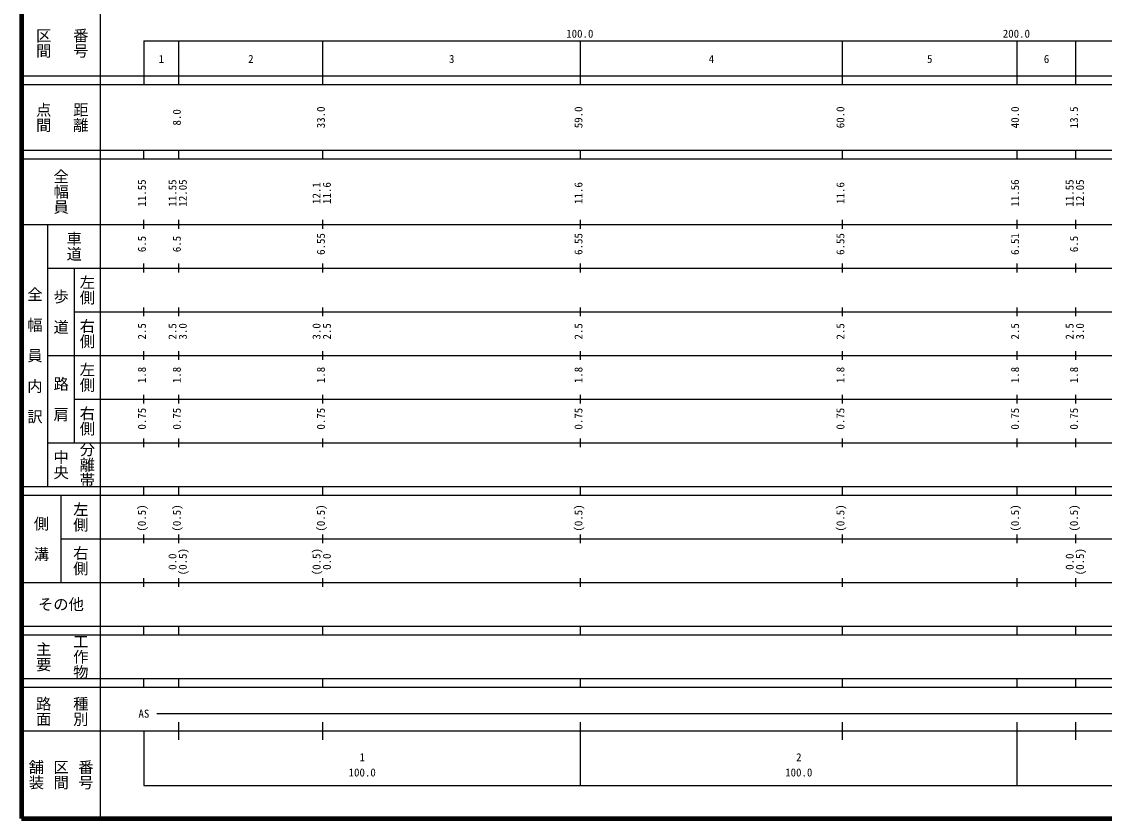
# Model space of a CAD drawing. Units: millimetres, scale not verified. Extents: x 40000 to 680000, y 20000 to 380000.
# Drawn here: x 40000 to 287994, y 20000 to 202409 of the extents above; entities that cross this region are included whole.
import ezdxf
from ezdxf.enums import TextEntityAlignment as Align

# ---------------------------------------------------------------- set-up
doc = ezdxf.new("R2010")
doc.units = ezdxf.units.MM
doc.header["$LTSCALE"] = 1000
doc.layers.add('S-TTL', color=2, linetype='Continuous', lineweight=140)
doc.layers.add('S-TTL-BAND', color=7, linetype='Continuous', lineweight=25)
doc.styles.add('@ＭＳ ゴシック', font='')
doc.styles.add('ＭＳ ゴシック', font='')
doc.styles.get('@ＭＳ ゴシック').set_extended_font_data('@MS Gothic')
doc.styles.get('ＭＳ ゴシック').set_extended_font_data('MS Gothic')

msp = doc.modelspace()

# ---------------------------------------------------------------- linework, layer by layer
at = {"layer": 'S-TTL'}
for p, q in [((40000, 380000), (40000, 20000)), ((40000, 20000), (680000, 20000))]:
    msp.add_line(p, q, dxfattribs=at)
at = {"layer": 'S-TTL-BAND'}
for p, q in [((58000, 370000), (58000, 20000)), ((68000, 198000), (579000, 198000)), ((68000, 198000), (68000, 188000)), ((76000, 188000), (76000, 198000)), ((109000, 188000), (109000, 198000)), ((168000, 188000), (168000, 198000)), ((228000, 188000), (228000, 198000)), ((268000, 188000), (268000, 198000)), ((281500, 188000), (281500, 198000)), ((40000, 190000), (579000, 190000)), ((40000, 188000), (579000, 188000)), ((40000, 173000), (579000, 173000)), ((68000, 171000), (68000, 173000)), ((76000, 171000), (76000, 173000)), ((109000, 171000), (109000, 173000)), ((168000, 171000), (168000, 173000)), ((228000, 171000), (228000, 173000)), ((268000, 171000), (268000, 173000)), ((281500, 171000), (281500, 173000)), ((40000, 171000), (579000, 171000)), ((68000, 155000), (68000, 157000)), ((76000, 155000), (76000, 157000)), ((109000, 155000), (109000, 157000)), ((168000, 155000), (168000, 157000)), ((228000, 155000), (228000, 157000)), ((268000, 155000), (268000, 157000)), ((281500, 155000), (281500, 157000)), ((40000, 156000), (579000, 156000)), ((46000, 96000), (46000, 156000)), ((68000, 145000), (68000, 147000)), ((76000, 145000), (76000, 147000)), ((109000, 145000), (109000, 147000)), ((168000, 145000), (168000, 147000)), ((228000, 145000), (228000, 147000)), ((268000, 145000), (268000, 147000)), ((281500, 145000), (281500, 147000)), ((46000, 146000), (579000, 146000)), ((52000, 146000), (52000, 106000)), ((68000, 135000), (68000, 137000)), ((76000, 135000), (76000, 137000)), ((109000, 135000), (109000, 137000)), ((168000, 135000), (168000, 137000)), ((228000, 135000), (228000, 137000)), ((268000, 135000), (268000, 137000)), ((281500, 135000), (281500, 137000)), ((52000, 136000), (579000, 136000)), ((68000, 125000), (68000, 127000)), ((76000, 125000), (76000, 127000)), ((109000, 125000), (109000, 127000)), ((168000, 125000), (168000, 127000)), ((228000, 125000), (228000, 127000)), ((268000, 125000), (268000, 127000)), ((281500, 125000), (281500, 127000)), ((46000, 126000), (579000, 126000)), ((68000, 115000), (68000, 117000)), ((76000, 115000), (76000, 117000)), ((109000, 115000), (109000, 117000)), ((168000, 115000), (168000, 117000)), ((228000, 115000), (228000, 117000)), ((268000, 115000), (268000, 117000)), ((281500, 115000), (281500, 117000)), ((52000, 116000), (579000, 116000)), ((68000, 105000), (68000, 107000)), ((76000, 105000), (76000, 107000)), ((109000, 105000), (109000, 107000)), ((168000, 105000), (168000, 107000)), ((228000, 105000), (228000, 107000)), ((268000, 105000), (268000, 107000)), ((281500, 105000), (281500, 107000)), ((46000, 106000), (579000, 106000)), ((40000, 96000), (579000, 96000)), ((68000, 94000), (68000, 96000)), ((76000, 94000), (76000, 96000)), ((109000, 94000), (109000, 96000)), ((168000, 94000), (168000, 96000)), ((228000, 94000), (228000, 96000)), ((268000, 94000), (268000, 96000)), ((281500, 94000), (281500, 96000)), ((40000, 94000), (579000, 94000)), ((49000, 94000), (49000, 74000)), ((68000, 83000), (68000, 85000)), ((76000, 83000), (76000, 85000)), ((109000, 83000), (109000, 85000)), ((168000, 83000), (168000, 85000)), ((228000, 83000), (228000, 85000)), ((268000, 83000), (268000, 85000)), ((281500, 83000), (281500, 85000)), ((49000, 84000), (579000, 84000)), ((68000, 73000), (68000, 75000)), ((76000, 73000), (76000, 75000)), ((109000, 73000), (109000, 75000)), ((168000, 73000), (168000, 75000)), ((228000, 73000), (228000, 75000)), ((268000, 73000), (268000, 75000)), ((281500, 73000), (281500, 75000)), ((40000, 74000), (579000, 74000)), ((40000, 64000), (579000, 64000)), ((40000, 62000), (579000, 62000)), ((68000, 62000), (68000, 64000)), ((76000, 62000), (76000, 64000)), ((109000, 62000), (109000, 64000)), ((168000, 62000), (168000, 64000)), ((228000, 62000), (228000, 64000)), ((268000, 62000), (268000, 64000)), ((281500, 62000), (281500, 64000)), ((40000, 52000), (579000, 52000)), ((40000, 50000), (579000, 50000)), ((68000, 50000), (68000, 52000)), ((76000, 50000), (76000, 52000)), ((109000, 50000), (109000, 52000)), ((168000, 50000), (168000, 52000)), ((228000, 50000), (228000, 52000)), ((268000, 50000), (268000, 52000)), ((281500, 50000), (281500, 52000)), ((71000, 44000), (565000, 44000)), ((40000, 40000), (579000, 40000)), ((68000, 40000), (68000, 27500)), ((76000, 38000), (76000, 42000)), ((109000, 38000), (109000, 42000)), ((168000, 27500), (168000, 42000)), ((228000, 38000), (228000, 42000)), ((268000, 27500), (268000, 42000)), ((281500, 38000), (281500, 42000)), ((68000, 27500), (579000, 27500))]:
    msp.add_line(p, q, dxfattribs=at)

# ---------------------------------------------------------------- texts
at = {"layer": 'S-TTL-BAND', "style": '@ＭＳ ゴシック'}
for s, p in [('区間', (45000, 197500)), ('番号', (53500, 197500)), ('点間', (45000, 180500)), ('距離', (53500, 180500)), ('全幅員', (49000, 163500)), ('車道', (52000, 151000)), ('左側', (55000, 141000)), ('全\u3000幅\u3000員\u3000内\u3000訳', (43000, 126000)), ('歩\u3000道', (49000, 136000)), ('右側', (55000, 131000)), ('左側', (55000, 121000)), ('路\u3000肩', (49000, 116000)), ('右側', (55000, 111000)), ('中央', (49000, 101000)), ('分離帯', (55000, 101000)), ('左側', (53500, 89000)), ('側\u3000溝', (44500, 84000)), ('右側', (53500, 79000)), ('主要', (45000, 57000)), ('工作物', (53500, 57000)), ('路面', (45000, 44500)), ('種別', (53500, 44500)), ('舗装', (43333, 30000)), ('区間', (49000, 30000)), ('番号', (54667, 30000))]:
    msp.add_text(s, height=2566, rotation=270, dxfattribs=at).set_placement(p, align=Align.MIDDLE_CENTER)
at = {"layer": 'S-TTL-BAND', "style": 'ＭＳ ゴシック'}
for s, p in [('100.0', (167844, 198195)), ('200.0', (267844, 198195)), ('1', (72000, 192405)), ('2', (92500, 192405)), ('3', (138500, 192405)), ('4', (198000, 192405)), ('5', (248000, 192405)), ('6', (274750, 192405)), ('AS', (68000, 42500)), ('1', (118000, 32523)), ('2', (218000, 32523)), ('100.0', (118000, 29033)), ('100.0', (218000, 29033))]:
    msp.add_text(s, height=1833, dxfattribs=at).set_placement(p, align=Align.BOTTOM_CENTER)
for s, p in [('8.0', (77000, 180500)), ('33.0', (110000, 180500)), ('59.0', (169000, 180500)), ('60.0', (229000, 180500)), ('40.0', (269000, 180500)), ('13.5', (282500, 180500)), ('11.56', (269000, 163174)), ('11.55', (69000, 163174)), ('11.55', (76000, 163174)), ('12.05', (78370, 163174)), ('12.1', (109000, 163174)), ('11.6', (111370, 163174)), ('11.6', (169000, 163174)), ('11.6', (229000, 163174)), ('11.55', (281500, 163174)), ('12.05', (283870, 163174)), ('6.55', (110000, 151500)), ('6.55', (169000, 151500)), ('6.55', (229000, 151500)), ('6.51', (269000, 151500)), ('6.5', (69000, 151500)), ('6.5', (77000, 151500)), ('6.5', (282500, 151500)), ('2.5', (69000, 131500)), ('2.5', (76000, 131500)), ('3.0', (78370, 131500)), ('3.0', (109000, 131500)), ('2.5', (111370, 131500)), ('2.5', (169000, 131500)), ('2.5', (229000, 131500)), ('2.5', (269000, 131500)), ('2.5', (281500, 131500)), ('3.0', (283870, 131500)), ('1.8', (69000, 121500)), ('1.8', (77000, 121500)), ('1.8', (110000, 121500)), ('1.8', (169000, 121500)), ('1.8', (229000, 121500)), ('1.8', (269000, 121500)), ('1.8', (282500, 121500)), ('0.75', (69000, 111500)), ('0.75', (77000, 111500)), ('0.75', (110000, 111500)), ('0.75', (169000, 111500)), ('0.75', (229000, 111500)), ('0.75', (269000, 111500)), ('0.75', (282500, 111500)), ('(0.5)', (69000, 88764)), ('(0.5)', (77000, 88764)), ('(0.5)', (110000, 88764)), ('(0.5)', (169000, 88764)), ('(0.5)', (229000, 88764)), ('(0.5)', (269000, 88764)), ('(0.5)', (282500, 88764)), ('0.0', (76000, 78764)), ('(0.5)', (78370, 78764)), ('(0.5)', (109000, 78764)), ('0.0', (111370, 78764)), ('0.0', (281500, 78764)), ('(0.5)', (283870, 78764))]:
    msp.add_text(s, height=1833, rotation=90, dxfattribs=at).set_placement(p, align=Align.BOTTOM_CENTER)
msp.add_text('その他', height=2566, dxfattribs=at).set_placement((49000, 69000), align=Align.MIDDLE_CENTER)

doc.saveas('drawing.dxf')
